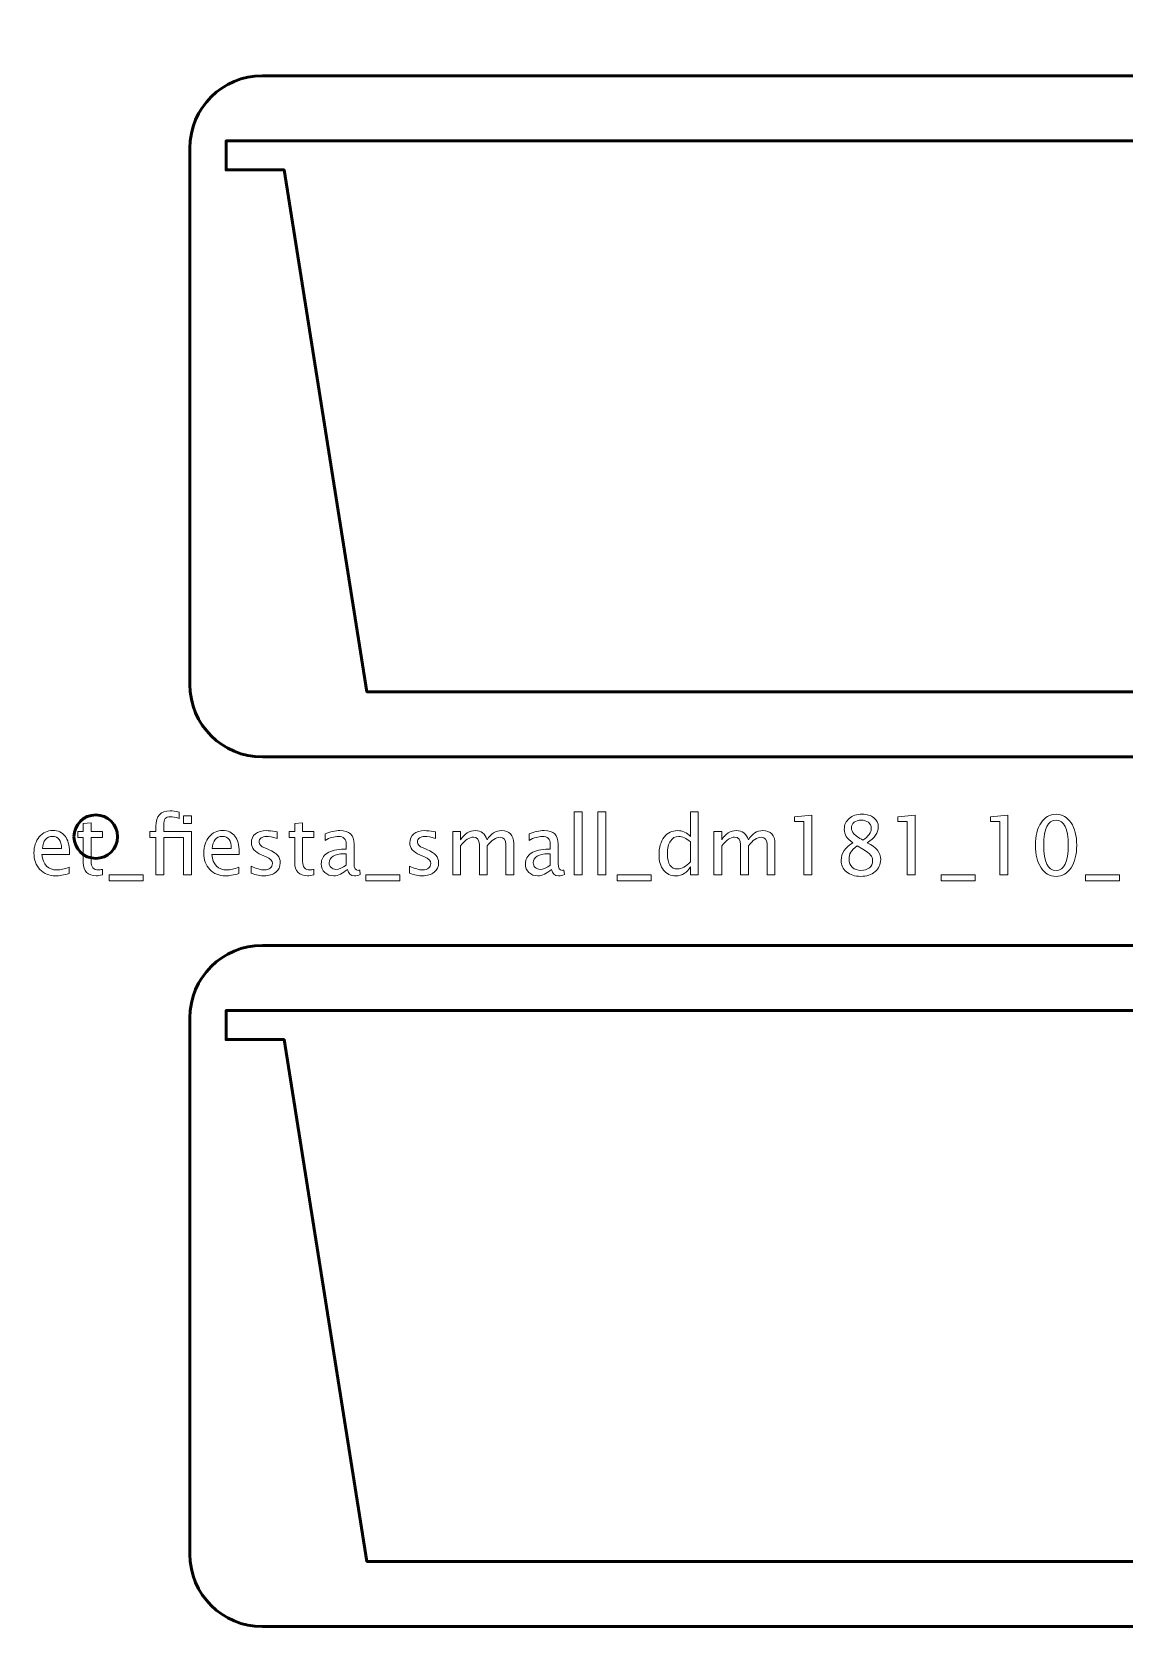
# Model space of a CAD drawing. Header units: centimetres. Extents: x -15.7 to 15.7, y -15.7 to 15.7.
# Drawn here: x 0.31 to 7.85, y -2.48 to 8.65 of the extents above; entities that cross this region are included whole.
import ezdxf

# ---------------------------------------------------------------- set-up
doc = ezdxf.new("R2010")
doc.units = ezdxf.units.CM
doc.header["$MEASUREMENT"] = 0
doc.layers.add('Layer 1', color=7, linetype='Continuous')

msp = doc.modelspace()

# ---------------------------------------------------------------- linework, layer by layer
at = {"layer": 'Layer 1', "lineweight": 53}
for points, knots in [([(-15.7, -15.2), (-15.7, -15.2), (-15.7, 15.2), (-15.7, 15.2), (-15.7, 15.2), (-15.7, 15.47614), (-15.47614, 15.7), (-15.2, 15.7), (-15.2, 15.7), (-15.2, 15.7), (15.2, 15.7), (15.2, 15.7), (15.2, 15.7), (15.47614, 15.7), (15.7, 15.47614), (15.7, 15.2), (15.7, 15.2), (15.7, 15.2), (15.7, -15.2), (15.7, -15.2), (15.7, -15.2), (15.7, -15.47614), (15.47614, -15.7), (15.2, -15.7), (15.2, -15.7), (15.2, -15.7), (-15.2, -15.7), (-15.2, -15.7), (-15.2, -15.7), (-15.47614, -15.7), (-15.7, -15.47614), (-15.7, -15.2)], [0, 0, 0, 0, 0.11111111, 0.11111111, 0.11111111, 0.11111111, 0.22222222, 0.22222222, 0.22222222, 0.22222222, 0.33333333, 0.33333333, 0.33333333, 0.33333333, 0.44444444, 0.44444444, 0.44444444, 0.44444444, 0.55555556, 0.55555556, 0.55555556, 0.55555556, 0.66666667, 0.66666667, 0.66666667, 0.66666667, 0.77777778, 0.77777778, 0.77777778, 0.77777778, 1, 1, 1, 1]), ([(1.4, 4.15), (1.4, 4.15), (1.4, 7.85), (1.4, 7.85), (1.4, 7.85), (1.4, 8.12614), (1.62386, 8.35), (1.9, 8.35), (1.9, 8.35), (1.9, 8.35), (13.1, 8.35), (13.1, 8.35), (13.1, 8.35), (13.37614, 8.35), (13.6, 8.12614), (13.6, 7.85), (13.6, 7.85), (13.6, 7.85), (13.6, 4.15), (13.6, 4.15), (13.6, 4.15), (13.6, 3.87386), (13.37614, 3.65), (13.1, 3.65), (13.1, 3.65), (13.1, 3.65), (1.9, 3.65), (1.9, 3.65), (1.9, 3.65), (1.62386, 3.65), (1.4, 3.87386), (1.4, 4.15)], [0, 0, 0, 0, 0.11111111, 0.11111111, 0.11111111, 0.11111111, 0.22222222, 0.22222222, 0.22222222, 0.22222222, 0.33333333, 0.33333333, 0.33333333, 0.33333333, 0.44444444, 0.44444444, 0.44444444, 0.44444444, 0.55555556, 0.55555556, 0.55555556, 0.55555556, 0.66666667, 0.66666667, 0.66666667, 0.66666667, 0.77777778, 0.77777778, 0.77777778, 0.77777778, 1, 1, 1, 1]), ([(0.6, 3.1), (0.6, 3.18284), (0.66716, 3.25), (0.75, 3.25), (0.75, 3.25), (0.83284, 3.25), (0.9, 3.18284), (0.9, 3.1), (0.9, 3.1), (0.9, 3.01716), (0.83284, 2.95), (0.75, 2.95), (0.75, 2.95), (0.66716, 2.95), (0.6, 3.01716), (0.6, 3.1)], [0, 0, 0, 0, 0.2, 0.2, 0.2, 0.2, 0.4, 0.4, 0.4, 0.4, 0.6, 0.6, 0.6, 0.6, 1, 1, 1, 1]), ([(1.4, -1.85), (1.4, -1.85), (1.4, 1.85), (1.4, 1.85), (1.4, 1.85), (1.4, 2.12614), (1.62386, 2.35), (1.9, 2.35), (1.9, 2.35), (1.9, 2.35), (13.1, 2.35), (13.1, 2.35), (13.1, 2.35), (13.37614, 2.35), (13.6, 2.12614), (13.6, 1.85), (13.6, 1.85), (13.6, 1.85), (13.6, -1.85), (13.6, -1.85), (13.6, -1.85), (13.6, -2.12614), (13.37614, -2.35), (13.1, -2.35), (13.1, -2.35), (13.1, -2.35), (1.9, -2.35), (1.9, -2.35), (1.9, -2.35), (1.62386, -2.35), (1.4, -2.12614), (1.4, -1.85)], [0, 0, 0, 0, 0.11111111, 0.11111111, 0.11111111, 0.11111111, 0.22222222, 0.22222222, 0.22222222, 0.22222222, 0.33333333, 0.33333333, 0.33333333, 0.33333333, 0.44444444, 0.44444444, 0.44444444, 0.44444444, 0.55555556, 0.55555556, 0.55555556, 0.55555556, 0.66666667, 0.66666667, 0.66666667, 0.66666667, 0.77777778, 0.77777778, 0.77777778, 0.77777778, 1, 1, 1, 1])]:
    msp.add_open_spline(points, degree=3, knots=knots, dxfattribs=at)
at = {"layer": 'Layer 1', "color": 4, "lineweight": 53}
for points in [[(13.35, 7.7), (13.35, 7.7), (12.95, 7.7), (12.95, 7.7), (12.95, 7.7), (12.95, 7.7), (12.37857, 4.1), (12.37857, 4.1), (12.37857, 4.1), (12.37857, 4.1), (2.62143, 4.1), (2.62143, 4.1), (2.62143, 4.1), (2.62143, 4.1), (2.05, 7.7), (2.05, 7.7), (2.05, 7.7), (2.05, 7.7), (1.65, 7.7), (1.65, 7.7), (1.65, 7.7), (1.65, 7.7), (1.65, 7.9), (1.65, 7.9), (1.65, 7.9), (1.65, 7.9), (13.35, 7.9), (13.35, 7.9), (13.35, 7.9), (13.35, 7.9), (13.35, 7.7), (13.35, 7.7)], [(13.35, 1.7), (13.35, 1.7), (12.95, 1.7), (12.95, 1.7), (12.95, 1.7), (12.95, 1.7), (12.37857, -1.9), (12.37857, -1.9), (12.37857, -1.9), (12.37857, -1.9), (2.62143, -1.9), (2.62143, -1.9), (2.62143, -1.9), (2.62143, -1.9), (2.05, 1.7), (2.05, 1.7), (2.05, 1.7), (2.05, 1.7), (1.65, 1.7), (1.65, 1.7), (1.65, 1.7), (1.65, 1.7), (1.65, 1.9), (1.65, 1.9), (1.65, 1.9), (1.65, 1.9), (13.35, 1.9), (13.35, 1.9), (13.35, 1.9), (13.35, 1.9), (13.35, 1.7), (13.35, 1.7)]]:
    msp.add_open_spline(points, degree=3, knots=[0, 0, 0, 0, 0.11111111, 0.11111111, 0.11111111, 0.11111111, 0.22222222, 0.22222222, 0.22222222, 0.22222222, 0.33333333, 0.33333333, 0.33333333, 0.33333333, 0.44444444, 0.44444444, 0.44444444, 0.44444444, 0.55555556, 0.55555556, 0.55555556, 0.55555556, 0.66666667, 0.66666667, 0.66666667, 0.66666667, 0.77777778, 0.77777778, 0.77777778, 0.77777778, 1, 1, 1, 1], dxfattribs=at)
at = {"layer": 'Layer 1', "color": 5, "lineweight": 9}
for points, knots in [([(1.1653, 2.83659), (1.1653, 2.83659), (1.1653, 3.0951), (1.1653, 3.0951), (1.1653, 3.0951), (1.1653, 3.0951), (1.12287, 3.0951), (1.12287, 3.0951), (1.12287, 3.0951), (1.12287, 3.0951), (1.12287, 3.13574), (1.12287, 3.13574), (1.12287, 3.13574), (1.12287, 3.13574), (1.1653, 3.13574), (1.1653, 3.13574), (1.1653, 3.13574), (1.1653, 3.13574), (1.1653, 3.17159), (1.1653, 3.17159), (1.1653, 3.17159), (1.1653, 3.24289), (1.19785, 3.27855), (1.26294, 3.27855), (1.26294, 3.27855), (1.28119, 3.27855), (1.30189, 3.27554), (1.32503, 3.26952), (1.32503, 3.26952), (1.32503, 3.26952), (1.32503, 3.22605), (1.32503, 3.22605), (1.32503, 3.22605), (1.30048, 3.23396), (1.28082, 3.23791), (1.26605, 3.23791), (1.26605, 3.23791), (1.24808, 3.23791), (1.23585, 3.23367), (1.22936, 3.22511), (1.22936, 3.22511), (1.22277, 3.21655), (1.21948, 3.20065), (1.21948, 3.17742), (1.21948, 3.17742), (1.21948, 3.17742), (1.21948, 3.13574), (1.21948, 3.13574), (1.21948, 3.13574), (1.21948, 3.13574), (1.41026, 3.13574), (1.41026, 3.13574), (1.41026, 3.13574), (1.41026, 3.13574), (1.41026, 2.83659), (1.41026, 2.83659), (1.41026, 2.83659), (1.41026, 2.83659), (1.35608, 2.83659), (1.35608, 2.83659), (1.35608, 2.83659), (1.35608, 2.83659), (1.35608, 3.0951), (1.35608, 3.0951), (1.35608, 3.0951), (1.35608, 3.0951), (1.21948, 3.0951), (1.21948, 3.0951), (1.21948, 3.0951), (1.21948, 3.0951), (1.21948, 2.83659), (1.21948, 2.83659), (1.21948, 2.83659), (1.21948, 2.83659), (1.1653, 2.83659), (1.1653, 2.83659)], [0, 0, 0, 0, 0.05, 0.05, 0.05, 0.05, 0.1, 0.1, 0.1, 0.1, 0.15, 0.15, 0.15, 0.15, 0.2, 0.2, 0.2, 0.2, 0.25, 0.25, 0.25, 0.25, 0.3, 0.3, 0.3, 0.3, 0.35, 0.35, 0.35, 0.35, 0.4, 0.4, 0.4, 0.4, 0.45, 0.45, 0.45, 0.45, 0.5, 0.5, 0.5, 0.5, 0.55, 0.55, 0.55, 0.55, 0.6, 0.6, 0.6, 0.6, 0.65, 0.65, 0.65, 0.65, 0.7, 0.7, 0.7, 0.7, 0.75, 0.75, 0.75, 0.75, 0.8, 0.8, 0.8, 0.8, 0.85, 0.85, 0.85, 0.85, 0.9, 0.9, 0.9, 0.9, 1, 1, 1, 1]), ([(1.35608, 3.19049), (1.35608, 3.19049), (1.35608, 3.24468), (1.35608, 3.24468), (1.35608, 3.24468), (1.35608, 3.24468), (1.41026, 3.24468), (1.41026, 3.24468), (1.41026, 3.24468), (1.41026, 3.24468), (1.41026, 3.19049), (1.41026, 3.19049), (1.41026, 3.19049), (1.41026, 3.19049), (1.35608, 3.19049), (1.35608, 3.19049)], [0, 0, 0, 0, 0.2, 0.2, 0.2, 0.2, 0.4, 0.4, 0.4, 0.4, 0.6, 0.6, 0.6, 0.6, 1, 1, 1, 1]), ([(4.05259, 2.83659), (4.05259, 2.83659), (4.05259, 3.27177), (4.05259, 3.27177), (4.05259, 3.27177), (4.05259, 3.27177), (4.10677, 3.27177), (4.10677, 3.27177), (4.10677, 3.27177), (4.10677, 3.27177), (4.10677, 2.83659), (4.10677, 2.83659), (4.10677, 2.83659), (4.10677, 2.83659), (4.05259, 2.83659), (4.05259, 2.83659)], [0, 0, 0, 0, 0.2, 0.2, 0.2, 0.2, 0.4, 0.4, 0.4, 0.4, 0.6, 0.6, 0.6, 0.6, 1, 1, 1, 1]), ([(4.21571, 2.83659), (4.21571, 2.83659), (4.21571, 3.27177), (4.21571, 3.27177), (4.21571, 3.27177), (4.21571, 3.27177), (4.26989, 3.27177), (4.26989, 3.27177), (4.26989, 3.27177), (4.26989, 3.27177), (4.26989, 2.83659), (4.26989, 2.83659), (4.26989, 2.83659), (4.26989, 2.83659), (4.21571, 2.83659), (4.21571, 2.83659)], [0, 0, 0, 0, 0.2, 0.2, 0.2, 0.2, 0.4, 0.4, 0.4, 0.4, 0.6, 0.6, 0.6, 0.6, 1, 1, 1, 1]), ([(4.85352, 2.83659), (4.85352, 2.83659), (4.85352, 2.89275), (4.85352, 2.89275), (4.85352, 2.89275), (4.83141, 2.8508), (4.79811, 2.82982), (4.75361, 2.82982), (4.75361, 2.82982), (4.71749, 2.82982), (4.68908, 2.84289), (4.66838, 2.86914), (4.66838, 2.86914), (4.64769, 2.89539), (4.63734, 2.93123), (4.63734, 2.97667), (4.63734, 2.97667), (4.63734, 3.02634), (4.6491, 3.06632), (4.67252, 3.09661), (4.67252, 3.09661), (4.69604, 3.12681), (4.7269, 3.14195), (4.76519, 3.14195), (4.76519, 3.14195), (4.80065, 3.14195), (4.83019, 3.12841), (4.85352, 3.10122), (4.85352, 3.10122), (4.85352, 3.10122), (4.85352, 3.27177), (4.85352, 3.27177), (4.85352, 3.27177), (4.85352, 3.27177), (4.90771, 3.27177), (4.90771, 3.27177), (4.90771, 3.27177), (4.90771, 3.27177), (4.90771, 2.83659), (4.90771, 2.83659), (4.90771, 2.83659), (4.90771, 2.83659), (4.85352, 2.83659), (4.85352, 2.83659)], [0, 0, 0, 0, 0.08333333, 0.08333333, 0.08333333, 0.08333333, 0.16666667, 0.16666667, 0.16666667, 0.16666667, 0.25, 0.25, 0.25, 0.25, 0.33333333, 0.33333333, 0.33333333, 0.33333333, 0.41666667, 0.41666667, 0.41666667, 0.41666667, 0.5, 0.5, 0.5, 0.5, 0.58333333, 0.58333333, 0.58333333, 0.58333333, 0.66666667, 0.66666667, 0.66666667, 0.66666667, 0.75, 0.75, 0.75, 0.75, 0.83333333, 0.83333333, 0.83333333, 0.83333333, 1, 1, 1, 1]), ([(5.63696, 2.83659), (5.63696, 2.83659), (5.63696, 3.20404), (5.63696, 3.20404), (5.63696, 3.20404), (5.63696, 3.20404), (5.57205, 3.20404), (5.57205, 3.20404), (5.57205, 3.20404), (5.57205, 3.20404), (5.57205, 3.23791), (5.57205, 3.23791), (5.57205, 3.23791), (5.57205, 3.23791), (5.69115, 3.24807), (5.69115, 3.24807), (5.69115, 3.24807), (5.69115, 3.24807), (5.69115, 2.83659), (5.69115, 2.83659), (5.69115, 2.83659), (5.69115, 2.83659), (5.63696, 2.83659), (5.63696, 2.83659)], [0, 0, 0, 0, 0.14285714, 0.14285714, 0.14285714, 0.14285714, 0.28571429, 0.28571429, 0.28571429, 0.28571429, 0.42857143, 0.42857143, 0.42857143, 0.42857143, 0.57142857, 0.57142857, 0.57142857, 0.57142857, 0.71428571, 0.71428571, 0.71428571, 0.71428571, 1, 1, 1, 1]), ([(5.97581, 3.0587), (5.95342, 3.07431), (5.93781, 3.0888), (5.92906, 3.10225), (5.92906, 3.10225), (5.92031, 3.11561), (5.91598, 3.13179), (5.91598, 3.1507), (5.91598, 3.1507), (5.91598, 3.18156), (5.92727, 3.20667), (5.94975, 3.22596), (5.94975, 3.22596), (5.97233, 3.24524), (6.00178, 3.25484), (6.03809, 3.25484), (6.03809, 3.25484), (6.07158, 3.25484), (6.09877, 3.24666), (6.11956, 3.23029), (6.11956, 3.23029), (6.14035, 3.21401), (6.15079, 3.19275), (6.15079, 3.16669), (6.15079, 3.16669), (6.15079, 3.12718), (6.12548, 3.09115), (6.07496, 3.0587), (6.07496, 3.0587), (6.13639, 3.02859), (6.16716, 2.98974), (6.16716, 2.94214), (6.16716, 2.94214), (6.16716, 2.90818), (6.15427, 2.88043), (6.12859, 2.85879), (6.12859, 2.85879), (6.1029, 2.83725), (6.06988, 2.82643), (6.02943, 2.82643), (6.02943, 2.82643), (5.98908, 2.82643), (5.95653, 2.83659), (5.93169, 2.85691), (5.93169, 2.85691), (5.90695, 2.87714), (5.89453, 2.90385), (5.89453, 2.93687), (5.89453, 2.93687), (5.89453, 2.98579), (5.92162, 3.02634), (5.97581, 3.0587)], [0, 0, 0, 0, 0.07142857, 0.07142857, 0.07142857, 0.07142857, 0.14285714, 0.14285714, 0.14285714, 0.14285714, 0.21428571, 0.21428571, 0.21428571, 0.21428571, 0.28571429, 0.28571429, 0.28571429, 0.28571429, 0.35714286, 0.35714286, 0.35714286, 0.35714286, 0.42857143, 0.42857143, 0.42857143, 0.42857143, 0.5, 0.5, 0.5, 0.5, 0.57142857, 0.57142857, 0.57142857, 0.57142857, 0.64285714, 0.64285714, 0.64285714, 0.64285714, 0.71428571, 0.71428571, 0.71428571, 0.71428571, 0.78571429, 0.78571429, 0.78571429, 0.78571429, 0.85714286, 0.85714286, 0.85714286, 0.85714286, 1, 1, 1, 1]), ([(6.35078, 2.83659), (6.35078, 2.83659), (6.35078, 3.20404), (6.35078, 3.20404), (6.35078, 3.20404), (6.35078, 3.20404), (6.28587, 3.20404), (6.28587, 3.20404), (6.28587, 3.20404), (6.28587, 3.20404), (6.28587, 3.23791), (6.28587, 3.23791), (6.28587, 3.23791), (6.28587, 3.23791), (6.40497, 3.24807), (6.40497, 3.24807), (6.40497, 3.24807), (6.40497, 3.24807), (6.40497, 2.83659), (6.40497, 2.83659), (6.40497, 2.83659), (6.40497, 2.83659), (6.35078, 2.83659), (6.35078, 2.83659)], [0, 0, 0, 0, 0.14285714, 0.14285714, 0.14285714, 0.14285714, 0.28571429, 0.28571429, 0.28571429, 0.28571429, 0.42857143, 0.42857143, 0.42857143, 0.42857143, 0.57142857, 0.57142857, 0.57142857, 0.57142857, 0.71428571, 0.71428571, 0.71428571, 0.71428571, 1, 1, 1, 1]), ([(6.98991, 2.83659), (6.98991, 2.83659), (6.98991, 3.20404), (6.98991, 3.20404), (6.98991, 3.20404), (6.98991, 3.20404), (6.925, 3.20404), (6.925, 3.20404), (6.925, 3.20404), (6.925, 3.20404), (6.925, 3.23791), (6.925, 3.23791), (6.925, 3.23791), (6.925, 3.23791), (7.0441, 3.24807), (7.0441, 3.24807), (7.0441, 3.24807), (7.0441, 3.24807), (7.0441, 2.83659), (7.0441, 2.83659), (7.0441, 2.83659), (7.0441, 2.83659), (6.98991, 2.83659), (6.98991, 2.83659)], [0, 0, 0, 0, 0.14285714, 0.14285714, 0.14285714, 0.14285714, 0.28571429, 0.28571429, 0.28571429, 0.28571429, 0.42857143, 0.42857143, 0.42857143, 0.42857143, 0.57142857, 0.57142857, 0.57142857, 0.57142857, 0.71428571, 0.71428571, 0.71428571, 0.71428571, 1, 1, 1, 1]), ([(7.3773, 2.82643), (7.3345, 2.82643), (7.29997, 2.84609), (7.27382, 2.88532), (7.27382, 2.88532), (7.24758, 2.92455), (7.2345, 2.97629), (7.2345, 3.04064), (7.2345, 3.04064), (7.2345, 3.10498), (7.24758, 3.15672), (7.27382, 3.19595), (7.27382, 3.19595), (7.29997, 3.23518), (7.3345, 3.25484), (7.3773, 3.25484), (7.3773, 3.25484), (7.42029, 3.25484), (7.45482, 3.23527), (7.48097, 3.19614), (7.48097, 3.19614), (7.50703, 3.157), (7.52011, 3.10517), (7.52011, 3.04064), (7.52011, 3.04064), (7.52011, 2.97629), (7.50703, 2.92455), (7.48097, 2.88532), (7.48097, 2.88532), (7.45482, 2.84609), (7.42029, 2.82643), (7.3773, 2.82643)], [0, 0, 0, 0, 0.11111111, 0.11111111, 0.11111111, 0.11111111, 0.22222222, 0.22222222, 0.22222222, 0.22222222, 0.33333333, 0.33333333, 0.33333333, 0.33333333, 0.44444444, 0.44444444, 0.44444444, 0.44444444, 0.55555556, 0.55555556, 0.55555556, 0.55555556, 0.66666667, 0.66666667, 0.66666667, 0.66666667, 0.77777778, 0.77777778, 0.77777778, 0.77777778, 1, 1, 1, 1]), ([(0.56689, 2.84619), (0.53049, 2.83527), (0.49935, 2.82982), (0.47338, 2.82982), (0.47338, 2.82982), (0.42908, 2.82982), (0.39305, 2.84449), (0.36529, 2.87375), (0.36529, 2.87375), (0.33754, 2.90301), (0.32362, 2.94092), (0.32362, 2.98758), (0.32362, 2.98758), (0.32362, 3.03283), (0.33585, 3.06999), (0.3604, 3.09905), (0.3604, 3.09905), (0.38496, 3.12803), (0.41638, 3.14252), (0.45466, 3.14252), (0.45466, 3.14252), (0.49088, 3.14252), (0.51892, 3.12963), (0.53867, 3.10385), (0.53867, 3.10385), (0.55843, 3.07808), (0.5683, 3.04158), (0.5683, 2.99426), (0.5683, 2.99426), (0.5683, 2.99426), (0.56802, 2.9777), (0.56802, 2.9777), (0.56802, 2.9777), (0.56802, 2.9777), (0.37893, 2.9777), (0.37893, 2.9777), (0.37893, 2.9777), (0.38684, 2.9062), (0.42174, 2.87046), (0.48354, 2.87046), (0.48354, 2.87046), (0.50622, 2.87046), (0.53397, 2.87685), (0.56689, 2.88965), (0.56689, 2.88965), (0.56689, 2.88965), (0.56689, 2.84619), (0.56689, 2.84619)], [0, 0, 0, 0, 0.07692308, 0.07692308, 0.07692308, 0.07692308, 0.15384615, 0.15384615, 0.15384615, 0.15384615, 0.23076923, 0.23076923, 0.23076923, 0.23076923, 0.30769231, 0.30769231, 0.30769231, 0.30769231, 0.38461538, 0.38461538, 0.38461538, 0.38461538, 0.46153846, 0.46153846, 0.46153846, 0.46153846, 0.53846154, 0.53846154, 0.53846154, 0.53846154, 0.61538462, 0.61538462, 0.61538462, 0.61538462, 0.69230769, 0.69230769, 0.69230769, 0.69230769, 0.76923077, 0.76923077, 0.76923077, 0.76923077, 0.84615385, 0.84615385, 0.84615385, 0.84615385, 1, 1, 1, 1]), ([(0.79559, 2.83668), (0.77884, 2.83207), (0.76426, 2.82982), (0.75194, 2.82982), (0.75194, 2.82982), (0.72428, 2.82982), (0.70274, 2.83772), (0.68731, 2.85352), (0.68731, 2.85352), (0.67179, 2.86933), (0.66407, 2.89125), (0.66407, 2.91937), (0.66407, 2.91937), (0.66407, 2.91937), (0.66407, 3.0951), (0.66407, 3.0951), (0.66407, 3.0951), (0.66407, 3.0951), (0.62663, 3.0951), (0.62663, 3.0951), (0.62663, 3.0951), (0.62663, 3.0951), (0.62663, 3.13574), (0.62663, 3.13574), (0.62663, 3.13574), (0.62663, 3.13574), (0.66407, 3.13574), (0.66407, 3.13574), (0.66407, 3.13574), (0.66407, 3.13574), (0.66407, 3.18984), (0.66407, 3.18984), (0.66407, 3.18984), (0.66407, 3.18984), (0.71826, 3.19501), (0.71826, 3.19501), (0.71826, 3.19501), (0.71826, 3.19501), (0.71826, 3.13574), (0.71826, 3.13574), (0.71826, 3.13574), (0.71826, 3.13574), (0.79672, 3.13574), (0.79672, 3.13574), (0.79672, 3.13574), (0.79672, 3.13574), (0.79672, 3.0951), (0.79672, 3.0951), (0.79672, 3.0951), (0.79672, 3.0951), (0.71826, 3.0951), (0.71826, 3.0951), (0.71826, 3.0951), (0.71826, 3.0951), (0.71826, 2.92916), (0.71826, 2.92916), (0.71826, 2.92916), (0.71826, 2.89002), (0.73529, 2.87046), (0.76925, 2.87046), (0.76925, 2.87046), (0.77649, 2.87046), (0.78524, 2.87168), (0.79559, 2.87403), (0.79559, 2.87403), (0.79559, 2.87403), (0.79559, 2.83668), (0.79559, 2.83668)], [0, 0, 0, 0, 0.05555556, 0.05555556, 0.05555556, 0.05555556, 0.11111111, 0.11111111, 0.11111111, 0.11111111, 0.16666667, 0.16666667, 0.16666667, 0.16666667, 0.22222222, 0.22222222, 0.22222222, 0.22222222, 0.27777778, 0.27777778, 0.27777778, 0.27777778, 0.33333333, 0.33333333, 0.33333333, 0.33333333, 0.38888889, 0.38888889, 0.38888889, 0.38888889, 0.44444444, 0.44444444, 0.44444444, 0.44444444, 0.5, 0.5, 0.5, 0.5, 0.55555556, 0.55555556, 0.55555556, 0.55555556, 0.61111111, 0.61111111, 0.61111111, 0.61111111, 0.66666667, 0.66666667, 0.66666667, 0.66666667, 0.72222222, 0.72222222, 0.72222222, 0.72222222, 0.77777778, 0.77777778, 0.77777778, 0.77777778, 0.83333333, 0.83333333, 0.83333333, 0.83333333, 0.88888889, 0.88888889, 0.88888889, 0.88888889, 1, 1, 1, 1]), ([(1.73848, 2.84619), (1.70208, 2.83527), (1.67094, 2.82982), (1.64497, 2.82982), (1.64497, 2.82982), (1.60067, 2.82982), (1.56464, 2.84449), (1.53688, 2.87375), (1.53688, 2.87375), (1.50913, 2.90301), (1.49521, 2.94092), (1.49521, 2.98758), (1.49521, 2.98758), (1.49521, 3.03283), (1.50744, 3.06999), (1.53199, 3.09905), (1.53199, 3.09905), (1.55655, 3.12803), (1.58797, 3.14252), (1.62625, 3.14252), (1.62625, 3.14252), (1.66247, 3.14252), (1.69051, 3.12963), (1.71026, 3.10385), (1.71026, 3.10385), (1.73002, 3.07808), (1.73989, 3.04158), (1.73989, 2.99426), (1.73989, 2.99426), (1.73989, 2.99426), (1.73961, 2.9777), (1.73961, 2.9777), (1.73961, 2.9777), (1.73961, 2.9777), (1.55052, 2.9777), (1.55052, 2.9777), (1.55052, 2.9777), (1.55843, 2.9062), (1.59333, 2.87046), (1.65513, 2.87046), (1.65513, 2.87046), (1.67781, 2.87046), (1.70556, 2.87685), (1.73848, 2.88965), (1.73848, 2.88965), (1.73848, 2.88965), (1.73848, 2.84619), (1.73848, 2.84619)], [0, 0, 0, 0, 0.07692308, 0.07692308, 0.07692308, 0.07692308, 0.15384615, 0.15384615, 0.15384615, 0.15384615, 0.23076923, 0.23076923, 0.23076923, 0.23076923, 0.30769231, 0.30769231, 0.30769231, 0.30769231, 0.38461538, 0.38461538, 0.38461538, 0.38461538, 0.46153846, 0.46153846, 0.46153846, 0.46153846, 0.53846154, 0.53846154, 0.53846154, 0.53846154, 0.61538462, 0.61538462, 0.61538462, 0.61538462, 0.69230769, 0.69230769, 0.69230769, 0.69230769, 0.76923077, 0.76923077, 0.76923077, 0.76923077, 0.84615385, 0.84615385, 0.84615385, 0.84615385, 1, 1, 1, 1]), ([(1.82268, 2.84731), (1.82268, 2.84731), (1.82268, 2.89699), (1.82268, 2.89699), (1.82268, 2.89699), (1.85815, 2.8793), (1.88891, 2.87046), (1.91516, 2.87046), (1.91516, 2.87046), (1.93077, 2.87046), (1.94375, 2.87469), (1.95401, 2.88316), (1.95401, 2.88316), (1.96426, 2.89153), (1.96944, 2.90207), (1.96944, 2.91476), (1.96944, 2.91476), (1.96944, 2.9333), (1.95504, 2.94863), (1.92626, 2.96077), (1.92626, 2.96077), (1.92626, 2.96077), (1.89455, 2.97422), (1.89455, 2.97422), (1.89455, 2.97422), (1.8478, 2.9936), (1.82438, 3.02163), (1.82438, 3.05804), (1.82438, 3.05804), (1.82438, 3.0841), (1.83359, 3.1046), (1.85203, 3.11956), (1.85203, 3.11956), (1.87047, 3.13452), (1.89578, 3.14195), (1.92786, 3.14195), (1.92786, 3.14195), (1.94451, 3.14195), (1.9652, 3.13969), (1.98976, 3.13508), (1.98976, 3.13508), (1.98976, 3.13508), (2.00104, 3.13292), (2.00104, 3.13292), (2.00104, 3.13292), (2.00104, 3.13292), (2.00104, 3.08777), (2.00104, 3.08777), (2.00104, 3.08777), (1.97085, 3.0968), (1.94676, 3.10131), (1.9288, 3.10131), (1.9288, 3.10131), (1.91299, 3.10131), (1.90048, 3.09783), (1.89098, 3.09096), (1.89098, 3.09096), (1.88157, 3.0841), (1.87687, 3.07488), (1.87687, 3.06331), (1.87687, 3.06331), (1.87687, 3.04703), (1.89004, 3.0332), (1.91647, 3.02201), (1.91647, 3.02201), (1.91647, 3.02201), (1.94253, 3.011), (1.94253, 3.011), (1.94253, 3.011), (1.97207, 2.99858), (1.99295, 2.98541), (2.00518, 2.97159), (2.00518, 2.97159), (2.01751, 2.95776), (2.02362, 2.94045), (2.02362, 2.91975), (2.02362, 2.91975), (2.02362, 2.8935), (2.01327, 2.87196), (1.99248, 2.85512), (1.99248, 2.85512), (1.97179, 2.83828), (1.94526, 2.82982), (1.91299, 2.82982), (1.91299, 2.82982), (1.88816, 2.82982), (1.85815, 2.83565), (1.82268, 2.84731)], [0, 0, 0, 0, 0.04347826, 0.04347826, 0.04347826, 0.04347826, 0.08695652, 0.08695652, 0.08695652, 0.08695652, 0.13043478, 0.13043478, 0.13043478, 0.13043478, 0.17391304, 0.17391304, 0.17391304, 0.17391304, 0.2173913, 0.2173913, 0.2173913, 0.2173913, 0.26086957, 0.26086957, 0.26086957, 0.26086957, 0.30434783, 0.30434783, 0.30434783, 0.30434783, 0.34782609, 0.34782609, 0.34782609, 0.34782609, 0.39130435, 0.39130435, 0.39130435, 0.39130435, 0.43478261, 0.43478261, 0.43478261, 0.43478261, 0.47826087, 0.47826087, 0.47826087, 0.47826087, 0.52173913, 0.52173913, 0.52173913, 0.52173913, 0.56521739, 0.56521739, 0.56521739, 0.56521739, 0.60869565, 0.60869565, 0.60869565, 0.60869565, 0.65217391, 0.65217391, 0.65217391, 0.65217391, 0.69565217, 0.69565217, 0.69565217, 0.69565217, 0.73913043, 0.73913043, 0.73913043, 0.73913043, 0.7826087, 0.7826087, 0.7826087, 0.7826087, 0.82608696, 0.82608696, 0.82608696, 0.82608696, 0.86956522, 0.86956522, 0.86956522, 0.86956522, 0.91304348, 0.91304348, 0.91304348, 0.91304348, 1, 1, 1, 1]), ([(2.25495, 2.83668), (2.2382, 2.83207), (2.22362, 2.82982), (2.2113, 2.82982), (2.2113, 2.82982), (2.18364, 2.82982), (2.1621, 2.83772), (2.14667, 2.85352), (2.14667, 2.85352), (2.13115, 2.86933), (2.12343, 2.89125), (2.12343, 2.91937), (2.12343, 2.91937), (2.12343, 2.91937), (2.12343, 3.0951), (2.12343, 3.0951), (2.12343, 3.0951), (2.12343, 3.0951), (2.08599, 3.0951), (2.08599, 3.0951), (2.08599, 3.0951), (2.08599, 3.0951), (2.08599, 3.13574), (2.08599, 3.13574), (2.08599, 3.13574), (2.08599, 3.13574), (2.12343, 3.13574), (2.12343, 3.13574), (2.12343, 3.13574), (2.12343, 3.13574), (2.12343, 3.18984), (2.12343, 3.18984), (2.12343, 3.18984), (2.12343, 3.18984), (2.17762, 3.19501), (2.17762, 3.19501), (2.17762, 3.19501), (2.17762, 3.19501), (2.17762, 3.13574), (2.17762, 3.13574), (2.17762, 3.13574), (2.17762, 3.13574), (2.25608, 3.13574), (2.25608, 3.13574), (2.25608, 3.13574), (2.25608, 3.13574), (2.25608, 3.0951), (2.25608, 3.0951), (2.25608, 3.0951), (2.25608, 3.0951), (2.17762, 3.0951), (2.17762, 3.0951), (2.17762, 3.0951), (2.17762, 3.0951), (2.17762, 2.92916), (2.17762, 2.92916), (2.17762, 2.92916), (2.17762, 2.89002), (2.19465, 2.87046), (2.22861, 2.87046), (2.22861, 2.87046), (2.23585, 2.87046), (2.2446, 2.87168), (2.25495, 2.87403), (2.25495, 2.87403), (2.25495, 2.87403), (2.25495, 2.83668), (2.25495, 2.83668)], [0, 0, 0, 0, 0.05555556, 0.05555556, 0.05555556, 0.05555556, 0.11111111, 0.11111111, 0.11111111, 0.11111111, 0.16666667, 0.16666667, 0.16666667, 0.16666667, 0.22222222, 0.22222222, 0.22222222, 0.22222222, 0.27777778, 0.27777778, 0.27777778, 0.27777778, 0.33333333, 0.33333333, 0.33333333, 0.33333333, 0.38888889, 0.38888889, 0.38888889, 0.38888889, 0.44444444, 0.44444444, 0.44444444, 0.44444444, 0.5, 0.5, 0.5, 0.5, 0.55555556, 0.55555556, 0.55555556, 0.55555556, 0.61111111, 0.61111111, 0.61111111, 0.61111111, 0.66666667, 0.66666667, 0.66666667, 0.66666667, 0.72222222, 0.72222222, 0.72222222, 0.72222222, 0.77777778, 0.77777778, 0.77777778, 0.77777778, 0.83333333, 0.83333333, 0.83333333, 0.83333333, 0.88888889, 0.88888889, 0.88888889, 0.88888889, 1, 1, 1, 1]), ([(2.48646, 2.87469), (2.45391, 2.84477), (2.42259, 2.82982), (2.39248, 2.82982), (2.39248, 2.82982), (2.36774, 2.82982), (2.34714, 2.83753), (2.33087, 2.85305), (2.33087, 2.85305), (2.3145, 2.86857), (2.30631, 2.88814), (2.30631, 2.91175), (2.30631, 2.91175), (2.30631, 2.9444), (2.32005, 2.96952), (2.34752, 2.98701), (2.34752, 2.98701), (2.37499, 3.00451), (2.4144, 3.01326), (2.46577, 3.01326), (2.46577, 3.01326), (2.46577, 3.01326), (2.47847, 3.01326), (2.47847, 3.01326), (2.47847, 3.01326), (2.47847, 3.01326), (2.47847, 3.04929), (2.47847, 3.04929), (2.47847, 3.04929), (2.47847, 3.084), (2.4604, 3.10131), (2.42419, 3.10131), (2.42419, 3.10131), (2.39615, 3.10131), (2.36548, 3.09247), (2.33228, 3.07478), (2.33228, 3.07478), (2.33228, 3.07478), (2.33228, 3.11937), (2.33228, 3.11937), (2.33228, 3.11937), (2.36878, 3.13443), (2.40321, 3.14195), (2.43547, 3.14195), (2.43547, 3.14195), (2.46868, 3.14195), (2.49324, 3.13443), (2.50895, 3.11928), (2.50895, 3.11928), (2.52475, 3.10413), (2.53265, 3.0808), (2.53265, 3.04929), (2.53265, 3.04929), (2.53265, 3.04929), (2.53265, 2.91411), (2.53265, 2.91411), (2.53265, 2.91411), (2.53265, 2.88316), (2.54215, 2.86763), (2.56125, 2.86763), (2.56125, 2.86763), (2.5636, 2.86763), (2.56708, 2.86801), (2.57169, 2.86876), (2.57169, 2.86876), (2.57169, 2.86876), (2.57555, 2.83866), (2.57555, 2.83866), (2.57555, 2.83866), (2.56323, 2.83273), (2.54968, 2.82982), (2.53482, 2.82982), (2.53482, 2.82982), (2.50951, 2.82982), (2.49342, 2.84477), (2.48646, 2.87469)], [0, 0, 0, 0, 0.05, 0.05, 0.05, 0.05, 0.1, 0.1, 0.1, 0.1, 0.15, 0.15, 0.15, 0.15, 0.2, 0.2, 0.2, 0.2, 0.25, 0.25, 0.25, 0.25, 0.3, 0.3, 0.3, 0.3, 0.35, 0.35, 0.35, 0.35, 0.4, 0.4, 0.4, 0.4, 0.45, 0.45, 0.45, 0.45, 0.5, 0.5, 0.5, 0.5, 0.55, 0.55, 0.55, 0.55, 0.6, 0.6, 0.6, 0.6, 0.65, 0.65, 0.65, 0.65, 0.7, 0.7, 0.7, 0.7, 0.75, 0.75, 0.75, 0.75, 0.8, 0.8, 0.8, 0.8, 0.85, 0.85, 0.85, 0.85, 0.9, 0.9, 0.9, 0.9, 1, 1, 1, 1]), ([(2.91543, 2.84731), (2.91543, 2.84731), (2.91543, 2.89699), (2.91543, 2.89699), (2.91543, 2.89699), (2.9509, 2.8793), (2.98166, 2.87046), (3.00791, 2.87046), (3.00791, 2.87046), (3.02352, 2.87046), (3.0365, 2.87469), (3.04676, 2.88316), (3.04676, 2.88316), (3.05701, 2.89153), (3.06219, 2.90207), (3.06219, 2.91476), (3.06219, 2.91476), (3.06219, 2.9333), (3.04779, 2.94863), (3.01901, 2.96077), (3.01901, 2.96077), (3.01901, 2.96077), (2.9873, 2.97422), (2.9873, 2.97422), (2.9873, 2.97422), (2.94055, 2.9936), (2.91713, 3.02163), (2.91713, 3.05804), (2.91713, 3.05804), (2.91713, 3.0841), (2.92634, 3.1046), (2.94478, 3.11956), (2.94478, 3.11956), (2.96322, 3.13452), (2.98853, 3.14195), (3.02061, 3.14195), (3.02061, 3.14195), (3.03726, 3.14195), (3.05795, 3.13969), (3.08251, 3.13508), (3.08251, 3.13508), (3.08251, 3.13508), (3.09379, 3.13292), (3.09379, 3.13292), (3.09379, 3.13292), (3.09379, 3.13292), (3.09379, 3.08777), (3.09379, 3.08777), (3.09379, 3.08777), (3.0636, 3.0968), (3.03951, 3.10131), (3.02155, 3.10131), (3.02155, 3.10131), (3.00574, 3.10131), (2.99323, 3.09783), (2.98373, 3.09096), (2.98373, 3.09096), (2.97432, 3.0841), (2.96962, 3.07488), (2.96962, 3.06331), (2.96962, 3.06331), (2.96962, 3.04703), (2.98279, 3.0332), (3.00922, 3.02201), (3.00922, 3.02201), (3.00922, 3.02201), (3.03528, 3.011), (3.03528, 3.011), (3.03528, 3.011), (3.06482, 2.99858), (3.0857, 2.98541), (3.09793, 2.97159), (3.09793, 2.97159), (3.11026, 2.95776), (3.11637, 2.94045), (3.11637, 2.91975), (3.11637, 2.91975), (3.11637, 2.8935), (3.10602, 2.87196), (3.08523, 2.85512), (3.08523, 2.85512), (3.06454, 2.83828), (3.03801, 2.82982), (3.00574, 2.82982), (3.00574, 2.82982), (2.98091, 2.82982), (2.9509, 2.83565), (2.91543, 2.84731)], [0, 0, 0, 0, 0.04347826, 0.04347826, 0.04347826, 0.04347826, 0.08695652, 0.08695652, 0.08695652, 0.08695652, 0.13043478, 0.13043478, 0.13043478, 0.13043478, 0.17391304, 0.17391304, 0.17391304, 0.17391304, 0.2173913, 0.2173913, 0.2173913, 0.2173913, 0.26086957, 0.26086957, 0.26086957, 0.26086957, 0.30434783, 0.30434783, 0.30434783, 0.30434783, 0.34782609, 0.34782609, 0.34782609, 0.34782609, 0.39130435, 0.39130435, 0.39130435, 0.39130435, 0.43478261, 0.43478261, 0.43478261, 0.43478261, 0.47826087, 0.47826087, 0.47826087, 0.47826087, 0.52173913, 0.52173913, 0.52173913, 0.52173913, 0.56521739, 0.56521739, 0.56521739, 0.56521739, 0.60869565, 0.60869565, 0.60869565, 0.60869565, 0.65217391, 0.65217391, 0.65217391, 0.65217391, 0.69565217, 0.69565217, 0.69565217, 0.69565217, 0.73913043, 0.73913043, 0.73913043, 0.73913043, 0.7826087, 0.7826087, 0.7826087, 0.7826087, 0.82608696, 0.82608696, 0.82608696, 0.82608696, 0.86956522, 0.86956522, 0.86956522, 0.86956522, 0.91304348, 0.91304348, 0.91304348, 0.91304348, 1, 1, 1, 1]), ([(3.21393, 2.83659), (3.21393, 2.83659), (3.21393, 3.13574), (3.21393, 3.13574), (3.21393, 3.13574), (3.21393, 3.13574), (3.26811, 3.13574), (3.26811, 3.13574), (3.26811, 3.13574), (3.26811, 3.13574), (3.26811, 3.07921), (3.26811, 3.07921), (3.26811, 3.07921), (3.29455, 3.12107), (3.32841, 3.14195), (3.3699, 3.14195), (3.3699, 3.14195), (3.40988, 3.14195), (3.43707, 3.12107), (3.45156, 3.07921), (3.45156, 3.07921), (3.47724, 3.12144), (3.51073, 3.14252), (3.55184, 3.14252), (3.55184, 3.14252), (3.57808, 3.14252), (3.5985, 3.1348), (3.61308, 3.11928), (3.61308, 3.11928), (3.62766, 3.10376), (3.635, 3.08203), (3.635, 3.05409), (3.635, 3.05409), (3.635, 3.05409), (3.635, 2.83659), (3.635, 2.83659), (3.635, 2.83659), (3.635, 2.83659), (3.58081, 2.83659), (3.58081, 2.83659), (3.58081, 2.83659), (3.58081, 2.83659), (3.58081, 3.04515), (3.58081, 3.04515), (3.58081, 3.04515), (3.58081, 3.07921), (3.56727, 3.09623), (3.54017, 3.09623), (3.54017, 3.09623), (3.51204, 3.09623), (3.48251, 3.07638), (3.45156, 3.03659), (3.45156, 3.03659), (3.45156, 3.03659), (3.45156, 2.83659), (3.45156, 2.83659), (3.45156, 2.83659), (3.45156, 2.83659), (3.39737, 2.83659), (3.39737, 2.83659), (3.39737, 2.83659), (3.39737, 2.83659), (3.39737, 3.04534), (3.39737, 3.04534), (3.39737, 3.04534), (3.39737, 3.07968), (3.38363, 3.0968), (3.35607, 3.0968), (3.35607, 3.0968), (3.3287, 3.0968), (3.29934, 3.07685), (3.26811, 3.03687), (3.26811, 3.03687), (3.26811, 3.03687), (3.26811, 2.83659), (3.26811, 2.83659), (3.26811, 2.83659), (3.26811, 2.83659), (3.21393, 2.83659), (3.21393, 2.83659)], [0, 0, 0, 0, 0.04761905, 0.04761905, 0.04761905, 0.04761905, 0.0952381, 0.0952381, 0.0952381, 0.0952381, 0.14285714, 0.14285714, 0.14285714, 0.14285714, 0.19047619, 0.19047619, 0.19047619, 0.19047619, 0.23809524, 0.23809524, 0.23809524, 0.23809524, 0.28571429, 0.28571429, 0.28571429, 0.28571429, 0.33333333, 0.33333333, 0.33333333, 0.33333333, 0.38095238, 0.38095238, 0.38095238, 0.38095238, 0.42857143, 0.42857143, 0.42857143, 0.42857143, 0.47619048, 0.47619048, 0.47619048, 0.47619048, 0.52380952, 0.52380952, 0.52380952, 0.52380952, 0.57142857, 0.57142857, 0.57142857, 0.57142857, 0.61904762, 0.61904762, 0.61904762, 0.61904762, 0.66666667, 0.66666667, 0.66666667, 0.66666667, 0.71428571, 0.71428571, 0.71428571, 0.71428571, 0.76190476, 0.76190476, 0.76190476, 0.76190476, 0.80952381, 0.80952381, 0.80952381, 0.80952381, 0.85714286, 0.85714286, 0.85714286, 0.85714286, 0.9047619, 0.9047619, 0.9047619, 0.9047619, 1, 1, 1, 1]), ([(3.89511, 2.87469), (3.86256, 2.84477), (3.83124, 2.82982), (3.80113, 2.82982), (3.80113, 2.82982), (3.77639, 2.82982), (3.75579, 2.83753), (3.73952, 2.85305), (3.73952, 2.85305), (3.72315, 2.86857), (3.71496, 2.88814), (3.71496, 2.91175), (3.71496, 2.91175), (3.71496, 2.9444), (3.7287, 2.96952), (3.75617, 2.98701), (3.75617, 2.98701), (3.78364, 3.00451), (3.82305, 3.01326), (3.87442, 3.01326), (3.87442, 3.01326), (3.87442, 3.01326), (3.88712, 3.01326), (3.88712, 3.01326), (3.88712, 3.01326), (3.88712, 3.01326), (3.88712, 3.04929), (3.88712, 3.04929), (3.88712, 3.04929), (3.88712, 3.084), (3.86905, 3.10131), (3.83284, 3.10131), (3.83284, 3.10131), (3.8048, 3.10131), (3.77413, 3.09247), (3.74093, 3.07478), (3.74093, 3.07478), (3.74093, 3.07478), (3.74093, 3.11937), (3.74093, 3.11937), (3.74093, 3.11937), (3.77743, 3.13443), (3.81186, 3.14195), (3.84412, 3.14195), (3.84412, 3.14195), (3.87733, 3.14195), (3.90189, 3.13443), (3.9176, 3.11928), (3.9176, 3.11928), (3.9334, 3.10413), (3.9413, 3.0808), (3.9413, 3.04929), (3.9413, 3.04929), (3.9413, 3.04929), (3.9413, 2.91411), (3.9413, 2.91411), (3.9413, 2.91411), (3.9413, 2.88316), (3.9508, 2.86763), (3.9699, 2.86763), (3.9699, 2.86763), (3.97225, 2.86763), (3.97573, 2.86801), (3.98034, 2.86876), (3.98034, 2.86876), (3.98034, 2.86876), (3.9842, 2.83866), (3.9842, 2.83866), (3.9842, 2.83866), (3.97188, 2.83273), (3.95833, 2.82982), (3.94347, 2.82982), (3.94347, 2.82982), (3.91816, 2.82982), (3.90207, 2.84477), (3.89511, 2.87469)], [0, 0, 0, 0, 0.05, 0.05, 0.05, 0.05, 0.1, 0.1, 0.1, 0.1, 0.15, 0.15, 0.15, 0.15, 0.2, 0.2, 0.2, 0.2, 0.25, 0.25, 0.25, 0.25, 0.3, 0.3, 0.3, 0.3, 0.35, 0.35, 0.35, 0.35, 0.4, 0.4, 0.4, 0.4, 0.45, 0.45, 0.45, 0.45, 0.5, 0.5, 0.5, 0.5, 0.55, 0.55, 0.55, 0.55, 0.6, 0.6, 0.6, 0.6, 0.65, 0.65, 0.65, 0.65, 0.7, 0.7, 0.7, 0.7, 0.75, 0.75, 0.75, 0.75, 0.8, 0.8, 0.8, 0.8, 0.85, 0.85, 0.85, 0.85, 0.9, 0.9, 0.9, 0.9, 1, 1, 1, 1]), ([(5.01627, 2.83659), (5.01627, 2.83659), (5.01627, 3.13574), (5.01627, 3.13574), (5.01627, 3.13574), (5.01627, 3.13574), (5.07045, 3.13574), (5.07045, 3.13574), (5.07045, 3.13574), (5.07045, 3.13574), (5.07045, 3.07921), (5.07045, 3.07921), (5.07045, 3.07921), (5.09689, 3.12107), (5.13075, 3.14195), (5.17224, 3.14195), (5.17224, 3.14195), (5.21222, 3.14195), (5.23941, 3.12107), (5.2539, 3.07921), (5.2539, 3.07921), (5.27958, 3.12144), (5.31307, 3.14252), (5.35418, 3.14252), (5.35418, 3.14252), (5.38042, 3.14252), (5.40084, 3.1348), (5.41542, 3.11928), (5.41542, 3.11928), (5.43, 3.10376), (5.43734, 3.08203), (5.43734, 3.05409), (5.43734, 3.05409), (5.43734, 3.05409), (5.43734, 2.83659), (5.43734, 2.83659), (5.43734, 2.83659), (5.43734, 2.83659), (5.38315, 2.83659), (5.38315, 2.83659), (5.38315, 2.83659), (5.38315, 2.83659), (5.38315, 3.04515), (5.38315, 3.04515), (5.38315, 3.04515), (5.38315, 3.07921), (5.36961, 3.09623), (5.34251, 3.09623), (5.34251, 3.09623), (5.31438, 3.09623), (5.28485, 3.07638), (5.2539, 3.03659), (5.2539, 3.03659), (5.2539, 3.03659), (5.2539, 2.83659), (5.2539, 2.83659), (5.2539, 2.83659), (5.2539, 2.83659), (5.19971, 2.83659), (5.19971, 2.83659), (5.19971, 2.83659), (5.19971, 2.83659), (5.19971, 3.04534), (5.19971, 3.04534), (5.19971, 3.04534), (5.19971, 3.07968), (5.18597, 3.0968), (5.15841, 3.0968), (5.15841, 3.0968), (5.13104, 3.0968), (5.10168, 3.07685), (5.07045, 3.03687), (5.07045, 3.03687), (5.07045, 3.03687), (5.07045, 2.83659), (5.07045, 2.83659), (5.07045, 2.83659), (5.07045, 2.83659), (5.01627, 2.83659), (5.01627, 2.83659)], [0, 0, 0, 0, 0.04761905, 0.04761905, 0.04761905, 0.04761905, 0.0952381, 0.0952381, 0.0952381, 0.0952381, 0.14285714, 0.14285714, 0.14285714, 0.14285714, 0.19047619, 0.19047619, 0.19047619, 0.19047619, 0.23809524, 0.23809524, 0.23809524, 0.23809524, 0.28571429, 0.28571429, 0.28571429, 0.28571429, 0.33333333, 0.33333333, 0.33333333, 0.33333333, 0.38095238, 0.38095238, 0.38095238, 0.38095238, 0.42857143, 0.42857143, 0.42857143, 0.42857143, 0.47619048, 0.47619048, 0.47619048, 0.47619048, 0.52380952, 0.52380952, 0.52380952, 0.52380952, 0.57142857, 0.57142857, 0.57142857, 0.57142857, 0.61904762, 0.61904762, 0.61904762, 0.61904762, 0.66666667, 0.66666667, 0.66666667, 0.66666667, 0.71428571, 0.71428571, 0.71428571, 0.71428571, 0.76190476, 0.76190476, 0.76190476, 0.76190476, 0.80952381, 0.80952381, 0.80952381, 0.80952381, 0.85714286, 0.85714286, 0.85714286, 0.85714286, 0.9047619, 0.9047619, 0.9047619, 0.9047619, 1, 1, 1, 1]), ([(6.04467, 3.07572), (6.08268, 3.10084), (6.10168, 3.12869), (6.10168, 3.15945), (6.10168, 3.15945), (6.10168, 3.17591), (6.09528, 3.18908), (6.08258, 3.19915), (6.08258, 3.19915), (6.06979, 3.20921), (6.05314, 3.2142), (6.03254, 3.2142), (6.03254, 3.2142), (6.01259, 3.2142), (5.99632, 3.20931), (5.98381, 3.19943), (5.98381, 3.19943), (5.9713, 3.18955), (5.96509, 3.17685), (5.96509, 3.16114), (5.96509, 3.16114), (5.96509, 3.1459), (5.97073, 3.13217), (5.98202, 3.11994), (5.98202, 3.11994), (5.99331, 3.1078), (6.01419, 3.09303), (6.04467, 3.07572)], [0, 0, 0, 0, 0.125, 0.125, 0.125, 0.125, 0.25, 0.25, 0.25, 0.25, 0.375, 0.375, 0.375, 0.375, 0.5, 0.5, 0.5, 0.5, 0.625, 0.625, 0.625, 0.625, 0.75, 0.75, 0.75, 0.75, 1, 1, 1, 1]), ([(7.37721, 2.86707), (7.43375, 2.86707), (7.46197, 2.92492), (7.46197, 3.04064), (7.46197, 3.04064), (7.46197, 3.15635), (7.43375, 3.2142), (7.37721, 3.2142), (7.37721, 3.2142), (7.32086, 3.2142), (7.29264, 3.15635), (7.29264, 3.04064), (7.29264, 3.04064), (7.29264, 2.92492), (7.32086, 2.86707), (7.37721, 2.86707)], [0, 0, 0, 0, 0.2, 0.2, 0.2, 0.2, 0.4, 0.4, 0.4, 0.4, 0.6, 0.6, 0.6, 0.6, 1, 1, 1, 1]), ([(0.38176, 3.01834), (0.38176, 3.01834), (0.51384, 3.01834), (0.51384, 3.01834), (0.51384, 3.01834), (0.51384, 3.07403), (0.49305, 3.10188), (0.45156, 3.10188), (0.45156, 3.10188), (0.40979, 3.10188), (0.38655, 3.07403), (0.38176, 3.01834)], [0, 0, 0, 0, 0.25, 0.25, 0.25, 0.25, 0.5, 0.5, 0.5, 0.5, 1, 1, 1, 1]), ([(1.55335, 3.01834), (1.55335, 3.01834), (1.68543, 3.01834), (1.68543, 3.01834), (1.68543, 3.01834), (1.68543, 3.07403), (1.66464, 3.10188), (1.62315, 3.10188), (1.62315, 3.10188), (1.58138, 3.10188), (1.55814, 3.07403), (1.55335, 3.01834)], [0, 0, 0, 0, 0.25, 0.25, 0.25, 0.25, 0.5, 0.5, 0.5, 0.5, 1, 1, 1, 1]), ([(4.85352, 3.06415), (4.82539, 3.08889), (4.79877, 3.10131), (4.77356, 3.10131), (4.77356, 3.10131), (4.74872, 3.10131), (4.72953, 3.09096), (4.71589, 3.07017), (4.71589, 3.07017), (4.70225, 3.04948), (4.69548, 3.02013), (4.69548, 2.98212), (4.69548, 2.98212), (4.69548, 2.91222), (4.71862, 2.87723), (4.765, 2.87723), (4.765, 2.87723), (4.7951, 2.87723), (4.82464, 2.89369), (4.85352, 2.92652), (4.85352, 2.92652), (4.85352, 2.92652), (4.85352, 3.06415), (4.85352, 3.06415)], [0, 0, 0, 0, 0.14285714, 0.14285714, 0.14285714, 0.14285714, 0.28571429, 0.28571429, 0.28571429, 0.28571429, 0.42857143, 0.42857143, 0.42857143, 0.42857143, 0.57142857, 0.57142857, 0.57142857, 0.57142857, 0.71428571, 0.71428571, 0.71428571, 0.71428571, 1, 1, 1, 1]), ([(6.00535, 3.03668), (5.98334, 3.01975), (5.96838, 3.00498), (5.96048, 2.99238), (5.96048, 2.99238), (5.95267, 2.97977), (5.94872, 2.96415), (5.94872, 2.94534), (5.94872, 2.94534), (5.94872, 2.92201), (5.95624, 2.9031), (5.97139, 2.88871), (5.97139, 2.88871), (5.98654, 2.87431), (6.00639, 2.86707), (6.03113, 2.86707), (6.03113, 2.86707), (6.05493, 2.86707), (6.07431, 2.87318), (6.08926, 2.88551), (6.08926, 2.88551), (6.10432, 2.89783), (6.11184, 2.91382), (6.11184, 2.93349), (6.11184, 2.93349), (6.11184, 2.94929), (6.10723, 2.96274), (6.09792, 2.97365), (6.09792, 2.97365), (6.08861, 2.98457), (6.07064, 2.99793), (6.04401, 3.01373), (6.04401, 3.01373), (6.04401, 3.01373), (6.00535, 3.03668), (6.00535, 3.03668)], [0, 0, 0, 0, 0.1, 0.1, 0.1, 0.1, 0.2, 0.2, 0.2, 0.2, 0.3, 0.3, 0.3, 0.3, 0.4, 0.4, 0.4, 0.4, 0.5, 0.5, 0.5, 0.5, 0.6, 0.6, 0.6, 0.6, 0.7, 0.7, 0.7, 0.7, 0.8, 0.8, 0.8, 0.8, 1, 1, 1, 1]), ([(2.47847, 2.90423), (2.47847, 2.90423), (2.47847, 2.98109), (2.47847, 2.98109), (2.47847, 2.98109), (2.47847, 2.98109), (2.46106, 2.98165), (2.46106, 2.98165), (2.46106, 2.98165), (2.43096, 2.98165), (2.40669, 2.9761), (2.38816, 2.965), (2.38816, 2.965), (2.36972, 2.95381), (2.3605, 2.93904), (2.3605, 2.9206), (2.3605, 2.9206), (2.3605, 2.90771), (2.36511, 2.8968), (2.37423, 2.88786), (2.37423, 2.88786), (2.38345, 2.87892), (2.39465, 2.87441), (2.40791, 2.87441), (2.40791, 2.87441), (2.43049, 2.87441), (2.45401, 2.88438), (2.47847, 2.90423)], [0, 0, 0, 0, 0.125, 0.125, 0.125, 0.125, 0.25, 0.25, 0.25, 0.25, 0.375, 0.375, 0.375, 0.375, 0.5, 0.5, 0.5, 0.5, 0.625, 0.625, 0.625, 0.625, 0.75, 0.75, 0.75, 0.75, 1, 1, 1, 1]), ([(3.88712, 2.90423), (3.88712, 2.90423), (3.88712, 2.98109), (3.88712, 2.98109), (3.88712, 2.98109), (3.88712, 2.98109), (3.86971, 2.98165), (3.86971, 2.98165), (3.86971, 2.98165), (3.83961, 2.98165), (3.81534, 2.9761), (3.79681, 2.965), (3.79681, 2.965), (3.77837, 2.95381), (3.76915, 2.93904), (3.76915, 2.9206), (3.76915, 2.9206), (3.76915, 2.90771), (3.77376, 2.8968), (3.78288, 2.88786), (3.78288, 2.88786), (3.7921, 2.87892), (3.8033, 2.87441), (3.81656, 2.87441), (3.81656, 2.87441), (3.83914, 2.87441), (3.86266, 2.88438), (3.88712, 2.90423)], [0, 0, 0, 0, 0.125, 0.125, 0.125, 0.125, 0.25, 0.25, 0.25, 0.25, 0.375, 0.375, 0.375, 0.375, 0.5, 0.5, 0.5, 0.5, 0.625, 0.625, 0.625, 0.625, 0.75, 0.75, 0.75, 0.75, 1, 1, 1, 1]), ([(0.84244, 2.79595), (0.84244, 2.79595), (0.84244, 2.83659), (0.84244, 2.83659), (0.84244, 2.83659), (0.84244, 2.83659), (1.07724, 2.83659), (1.07724, 2.83659), (1.07724, 2.83659), (1.07724, 2.83659), (1.07724, 2.79595), (1.07724, 2.79595), (1.07724, 2.79595), (1.07724, 2.79595), (0.84244, 2.79595), (0.84244, 2.79595)], [0, 0, 0, 0, 0.2, 0.2, 0.2, 0.2, 0.4, 0.4, 0.4, 0.4, 0.6, 0.6, 0.6, 0.6, 1, 1, 1, 1]), ([(2.61346, 2.79595), (2.61346, 2.79595), (2.61346, 2.83659), (2.61346, 2.83659), (2.61346, 2.83659), (2.61346, 2.83659), (2.84826, 2.83659), (2.84826, 2.83659), (2.84826, 2.83659), (2.84826, 2.83659), (2.84826, 2.79595), (2.84826, 2.79595), (2.84826, 2.79595), (2.84826, 2.79595), (2.61346, 2.79595), (2.61346, 2.79595)], [0, 0, 0, 0, 0.2, 0.2, 0.2, 0.2, 0.4, 0.4, 0.4, 0.4, 0.6, 0.6, 0.6, 0.6, 1, 1, 1, 1]), ([(4.34835, 2.79595), (4.34835, 2.79595), (4.34835, 2.83659), (4.34835, 2.83659), (4.34835, 2.83659), (4.34835, 2.83659), (4.58315, 2.83659), (4.58315, 2.83659), (4.58315, 2.83659), (4.58315, 2.83659), (4.58315, 2.79595), (4.58315, 2.79595), (4.58315, 2.79595), (4.58315, 2.79595), (4.34835, 2.79595), (4.34835, 2.79595)], [0, 0, 0, 0, 0.2, 0.2, 0.2, 0.2, 0.4, 0.4, 0.4, 0.4, 0.6, 0.6, 0.6, 0.6, 1, 1, 1, 1]), ([(6.58352, 2.79595), (6.58352, 2.79595), (6.58352, 2.83659), (6.58352, 2.83659), (6.58352, 2.83659), (6.58352, 2.83659), (6.81832, 2.83659), (6.81832, 2.83659), (6.81832, 2.83659), (6.81832, 2.83659), (6.81832, 2.79595), (6.81832, 2.79595), (6.81832, 2.79595), (6.81832, 2.79595), (6.58352, 2.79595), (6.58352, 2.79595)], [0, 0, 0, 0, 0.2, 0.2, 0.2, 0.2, 0.4, 0.4, 0.4, 0.4, 0.6, 0.6, 0.6, 0.6, 1, 1, 1, 1]), ([(7.57956, 2.79595), (7.57956, 2.79595), (7.57956, 2.83659), (7.57956, 2.83659), (7.57956, 2.83659), (7.57956, 2.83659), (7.81436, 2.83659), (7.81436, 2.83659), (7.81436, 2.83659), (7.81436, 2.83659), (7.81436, 2.79595), (7.81436, 2.79595), (7.81436, 2.79595), (7.81436, 2.79595), (7.57956, 2.79595), (7.57956, 2.79595)], [0, 0, 0, 0, 0.2, 0.2, 0.2, 0.2, 0.4, 0.4, 0.4, 0.4, 0.6, 0.6, 0.6, 0.6, 1, 1, 1, 1])]:
    msp.add_open_spline(points, degree=3, knots=knots, dxfattribs=at)

doc.saveas('drawing.dxf')
